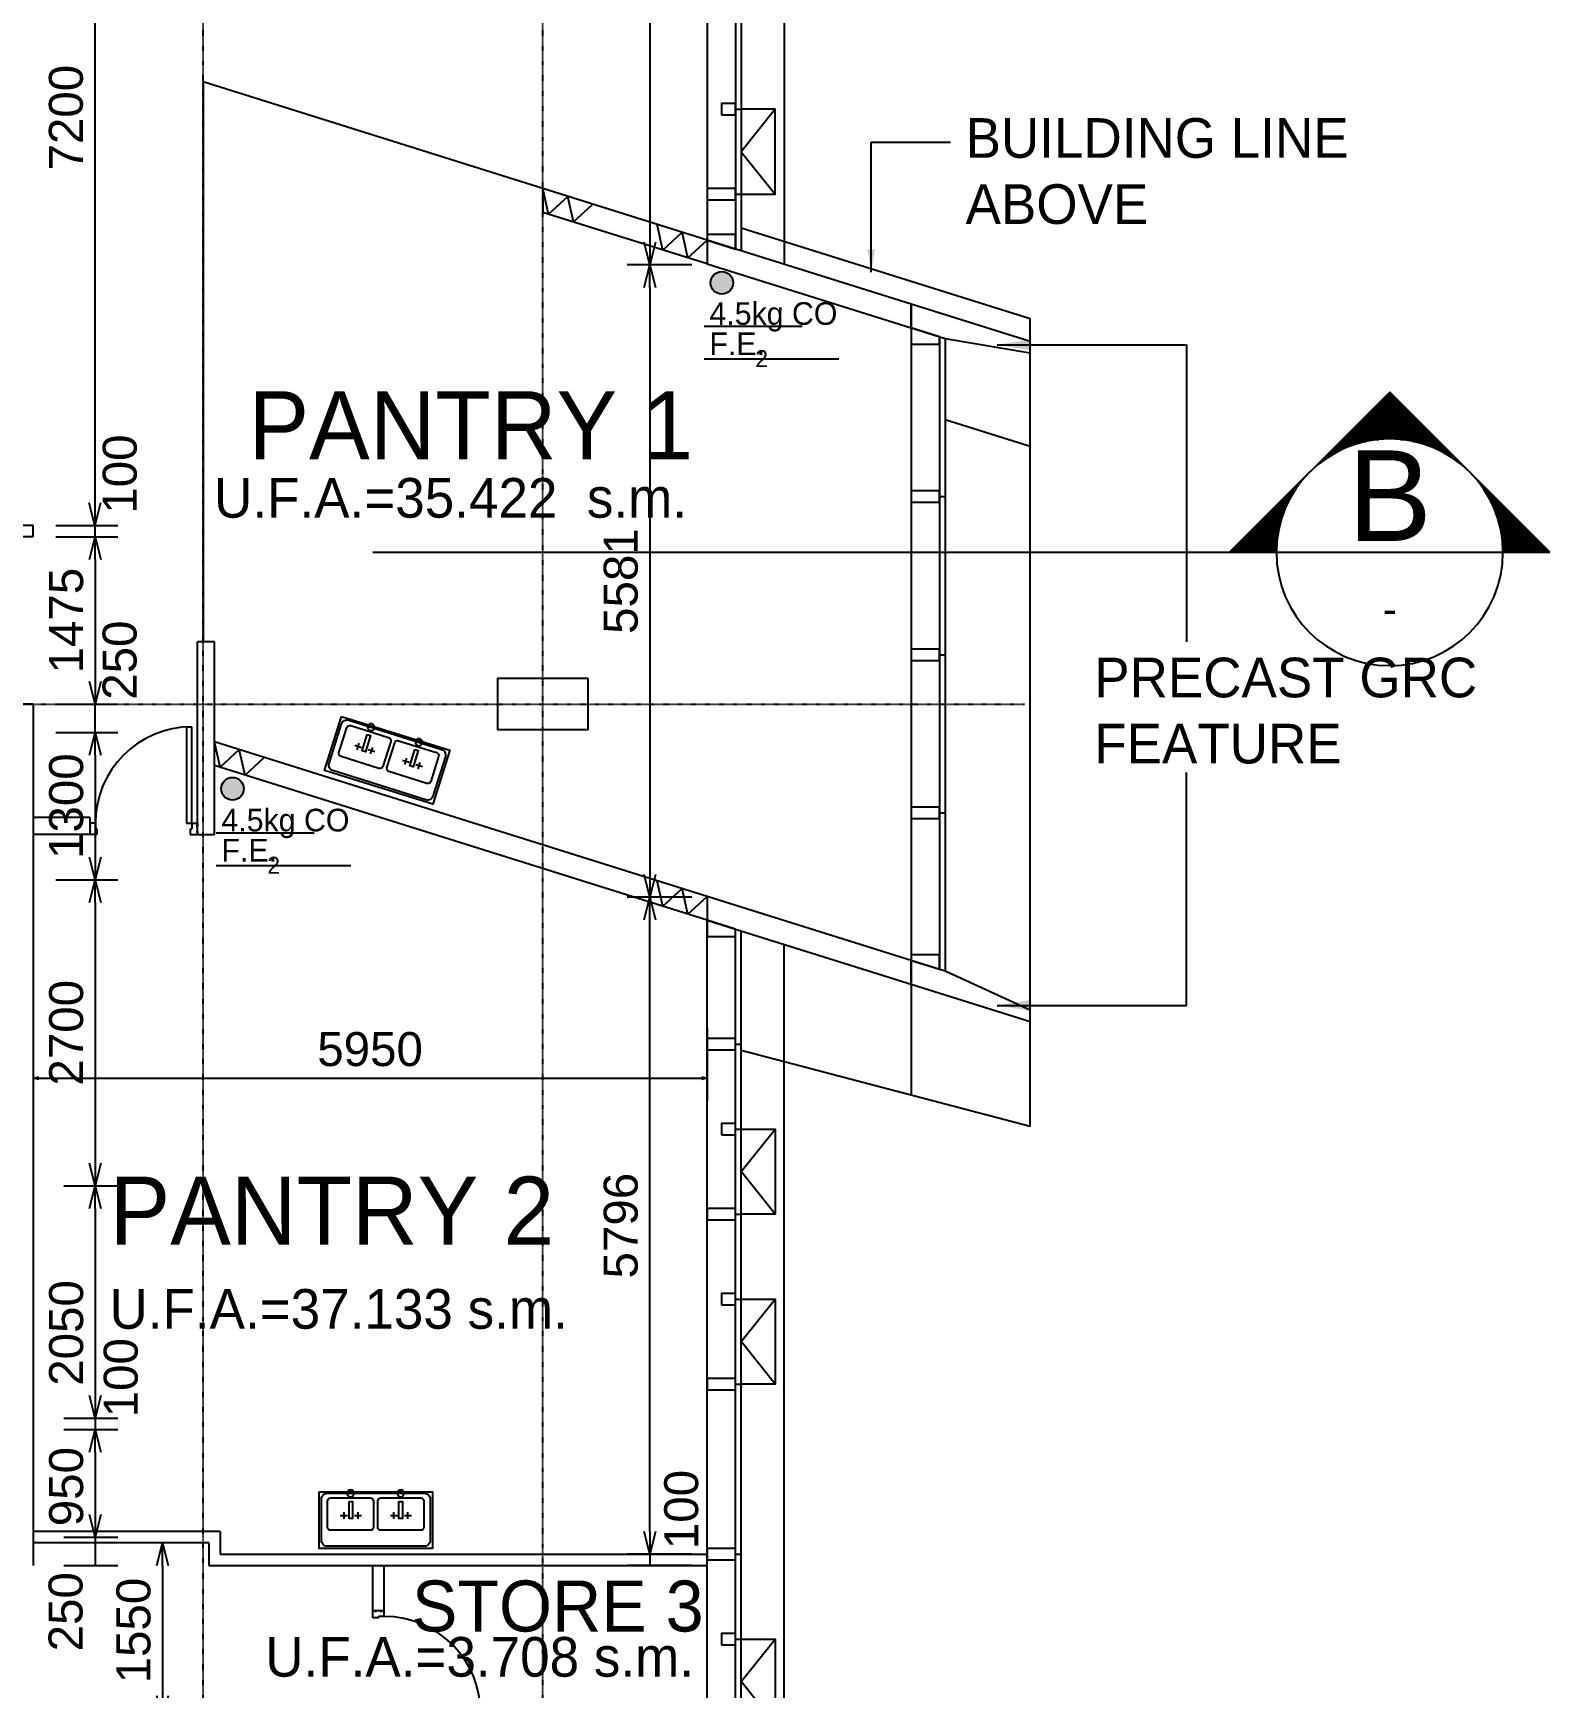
# Model space of a CAD drawing. Header units: millimetres. Extents: x 451 to 50135, y 300 to 56041.
# Drawn here: x 36746 to 50135, y 14229 to 28831 of the extents above; entities that cross this region are included whole.
import ezdxf
from ezdxf.enums import TextEntityAlignment as Align

# ---------------------------------------------------------------- set-up
doc = ezdxf.new("R2010")
doc.units = ezdxf.units.MM
doc.linetypes.add('DASHDOT', pattern=[1, 0.5, -0.25, 0, -0.25])
doc.layers.get('0').update_dxf_attribs({"color": 8})
doc.layers.get('Defpoints').update_dxf_attribs({"color": 8})
for name, color, linetype in [('DLN020__', 8, 'DASHDOT'), ('DLN030', 8, 'Continuous'), ('DLN040__', 8, 'Continuous'), ('DLN041_1', 8, 'Continuous'), ('DLN041__', 8, 'Continuous'), ('DLN052__', 8, 'Continuous'), ('DLN061__1', 8, 'Continuous'), ('DLN210__', 8, 'Continuous'), ('DLN220__', 8, 'Continuous'), ('DLN280__', 8, 'Continuous'), ('DLN314__', 8, 'Continuous'), ('DLN325__', 8, 'Continuous'), ('DLN581__', 8, 'Continuous'), ('FITDOOR', 8, 'Continuous'), ('FS-10', 8, 'Continuous'), ('MARK', 8, 'Continuous')]:
    doc.layers.add(name, color=color, linetype=linetype)
doc.styles.add('ROMANS', font='swissl.ttf')
doc.styles.add('SWIS721LT450', font='swissl.ttf')
doc.styles.add('SWIS721LT750', font='swissl.ttf')
doc.dimstyles.new('INTDIM', dxfattribs={"dimscale": 200, "dimtxt": 2.25, "dimasz": 1.5, "dimexe": 1, "dimexo": 0, "dimgap": 1, "dimtad": 1, "dimdec": 0, "dimrnd": 1, "dimzin": 1, "dimdsep": 46, "dimtxsty": 'SWIS721LT450', "dimcen": 1, "dimclrd": 256, "dimclre": 256, "dimclrt": 256, "dimaunit": 1, "dimadec": 3, "dimazin": 0, "dimtfac": 1, "dimtdec": 0, "dimtix": 1, "dimtmove": 2, "dimatfit": 0, "dimfxl": 1, "dimtolj": 1, "dimtzin": 0, "dimarcsym": 0})

# ---------------------------------------------------------------- blocks, each defined once
blk = doc.blocks.new('DIMARR')
for p, q in [((-1, 0.25), (0, 0)), ((-1, 0), (0, 0)), ((0, 0), (-1, -0.25))]:
    blk.add_line(p, q)
blk = doc.blocks.new('*D156')
at = {"layer": 'Defpoints', "color": 0, "transparency": 16777216}
for p in [(42762, 34610), (42189, 26786), (42762, 26786)]:
    blk.add_point(p, dxfattribs=at)
at = {"layer": 'DLN030', "lineweight": -2, "transparency": 16777216}
for p, q in [((42562, 34610), (41989, 34610)), ((42189, 34410), (42189, 26986)), ((42562, 26786), (41989, 26786))]:
    blk.add_line(p, q, dxfattribs=at)
at = {"layer": 'DLN030', "lineweight": -2, "transparency": 16777216, "xscale": 200, "yscale": 200, "zscale": 200}
for p, rotation in [((42189, 34610), 90), ((42189, 26786), 270)]:
    blk.add_blockref('DIMARR', p, dxfattribs=dict(at, rotation=rotation))
at = {"layer": 'DLN030', "transparency": 16777216, "insert": (41935, 30698), "char_height": 300, "attachment_point": 5, "rotation": 90, "style": 'SWIS721LT450'}
blk.add_mtext('\\A1;7823', dxfattribs=at)
blk = doc.blocks.new('*D157')
at = {"layer": 'Defpoints', "color": 0, "transparency": 16777216}
for p in [(42762, 15410), (42189, 15310), (42762, 15310)]:
    blk.add_point(p, dxfattribs=at)
at = {"layer": 'DLN030', "lineweight": -2, "transparency": 16777216}
for p, q in [((42562, 15410), (41989, 15410)), ((42189, 15410), (42189, 15310)), ((42562, 15310), (41989, 15310))]:
    blk.add_line(p, q, dxfattribs=at)
at = {"layer": 'DLN030', "transparency": 16777216, "insert": (42469, 15803), "char_height": 300, "attachment_point": 5, "rotation": 90, "style": 'SWIS721LT450'}
blk.add_mtext('\\A1;100', dxfattribs=at)
blk = doc.blocks.new('*D158')
at = {"layer": 'Defpoints', "color": 0, "transparency": 16777216}
for p in [(38461, 15510), (37888, 13960), (38461, 13960)]:
    blk.add_point(p, dxfattribs=at)
at = {"layer": 'DLN030', "lineweight": -2, "transparency": 16777216}
for p, q in [((38261, 15510), (37688, 15510)), ((37888, 15310), (37888, 14160)), ((38261, 13960), (37688, 13960))]:
    blk.add_line(p, q, dxfattribs=at)
at = {"layer": 'DLN030', "lineweight": -2, "transparency": 16777216, "xscale": 200, "yscale": 200, "zscale": 200}
for p, rotation in [((37888, 15510), 90), ((37888, 13960), 270)]:
    blk.add_blockref('DIMARR', p, dxfattribs=dict(at, rotation=rotation))
at = {"layer": 'DLN030', "transparency": 16777216, "insert": (37634, 14735), "char_height": 300, "attachment_point": 5, "rotation": 90, "style": 'SWIS721LT450'}
blk.add_mtext('\\A1;1550', dxfattribs=at)
blk = doc.blocks.new('*D159')
at = {"layer": 'Defpoints', "color": 0, "transparency": 16777216}
for p in [(42189, 21206), (42762, 21206), (42762, 15410)]:
    blk.add_point(p, dxfattribs=at)
at = {"layer": 'DLN030', "lineweight": -2, "transparency": 16777216}
for p, q in [((42562, 21206), (41989, 21206)), ((42189, 15610), (42189, 21006)), ((42562, 15410), (41989, 15410))]:
    blk.add_line(p, q, dxfattribs=at)
at = {"layer": 'DLN030', "lineweight": -2, "transparency": 16777216, "xscale": 200, "yscale": 200, "zscale": 200}
for p, rotation in [((42189, 21206), 90), ((42189, 15410), 270)]:
    blk.add_blockref('DIMARR', p, dxfattribs=dict(at, rotation=rotation))
at = {"layer": 'DLN030', "transparency": 16777216, "insert": (41935, 18308), "char_height": 300, "attachment_point": 5, "rotation": 90, "style": 'SWIS721LT450'}
blk.add_mtext('\\A1;5796', dxfattribs=at)
blk = doc.blocks.new('*D194')
at = {"layer": 'Defpoints', "color": 0, "transparency": 16777216}
for p in [(42762, 26786), (42189, 21206), (42762, 21206)]:
    blk.add_point(p, dxfattribs=at)
at = {"layer": 'DLN030', "lineweight": -2, "transparency": 16777216}
for p, q in [((42562, 26786), (41989, 26786)), ((42189, 26586), (42189, 21406)), ((42562, 21206), (41989, 21206))]:
    blk.add_line(p, q, dxfattribs=at)
at = {"layer": 'DLN030', "lineweight": -2, "transparency": 16777216, "xscale": 200, "yscale": 200, "zscale": 200}
for p, rotation in [((42189, 26786), 90), ((42189, 21206), 270)]:
    blk.add_blockref('DIMARR', p, dxfattribs=dict(at, rotation=rotation))
at = {"layer": 'DLN030', "transparency": 16777216, "insert": (41935, 23996), "char_height": 300, "attachment_point": 5, "rotation": 90, "style": 'SWIS721LT450'}
blk.add_mtext('\\A1;5581', dxfattribs=at)
blk = doc.blocks.new('*D213')
at = {"layer": 'Defpoints', "color": 0, "transparency": 16777216}
for p in [(36746, 20254), (42696, 20254), (42696, 19610)]:
    blk.add_point(p, dxfattribs=at)
at = {"layer": 'DLN030', "lineweight": -2, "transparency": 16777216}
for p, q in [((36746, 20054), (36746, 19410)), ((42696, 20054), (42696, 19410)), ((36796, 19610), (42646, 19610))]:
    blk.add_line(p, q, dxfattribs=at)
at = {"layer": 'DLN030', "lineweight": -2, "transparency": 16777216, "xscale": 50, "yscale": 50, "zscale": 50, "rotation": 180}
blk.add_blockref('DIMARR', (36746, 19610), dxfattribs=at)
at = {"layer": 'DLN030', "lineweight": -2, "transparency": 16777216, "xscale": 50, "yscale": 50, "zscale": 50}
blk.add_blockref('DIMARR', (42696, 19610), dxfattribs=at)
at = {"layer": 'DLN030', "transparency": 16777216, "insert": (39721, 19864), "char_height": 300, "attachment_point": 5, "style": 'SWIS721LT450'}
blk.add_mtext('\\A1;5950', dxfattribs=at)
blk = doc.blocks.new('DR1AM')
at = {"layer": 'FITDOOR'}
blk.add_arc((0, 0), 1, 90, 180, dxfattribs=at)
blk = doc.blocks.new('DR1CL2')
at = {"layer": 'FITDOOR'}
for p, q in [((50, 0), (0, 0)), ((0, 0), (0, -25)), ((50, 0), (50, -50)), ((12, -25), (0, -25)), ((0, -75), (0, -100)), ((12, -75), (0, -75)), ((62.5, -100), (0, -100)), ((62.5, -50), (50, -50)), ((62.5, -50), (62.5, -100))]:
    blk.add_line(p, q, dxfattribs=at)
blk = doc.blocks.new('DR1CR2')
at = {"layer": 'FITDOOR'}
for p, q in [((-50, 0), (-50, -50)), ((-50, 0), (0, 0)), ((0, 0), (0, -25)), ((-62.5, -50), (-50, -50)), ((-62.5, -50), (-62.5, -100)), ((-62.5, -100), (0, -100)), ((-12, -25), (0, -25)), ((-12, -75), (0, -75)), ((0, -75), (0, -100))]:
    blk.add_line(p, q, dxfattribs=at)
blk = doc.blocks.new('DR1AD')
at = {"layer": 'FITDOOR'}
for p, q in [((-45, 1), (0, 1)), ((-45, 1), (-45, 0)), ((0, 0), (0, 1)), ((-45, 0), (0, 0))]:
    blk.add_line(p, q, dxfattribs=at)
blk = doc.blocks.new('*D44')
at = {"layer": 'Defpoints', "color": 0, "transparency": 16777216}
for p in [(36748, 22660), (36748, 21360), (37294, 21360)]:
    blk.add_point(p, dxfattribs=at)
at = {"layer": 'DLN030', "lineweight": -2, "transparency": 16777216}
for p, q in [((36948, 22660), (37494, 22660)), ((37294, 22460), (37294, 21560)), ((36948, 21360), (37494, 21360))]:
    blk.add_line(p, q, dxfattribs=at)
at = {"layer": 'DLN030', "lineweight": -2, "transparency": 16777216, "xscale": 200, "yscale": 200, "zscale": 200}
for p, rotation in [((37294, 22660), 90), ((37294, 21360), 270)]:
    blk.add_blockref('DIMARR', p, dxfattribs=dict(at, rotation=rotation))
at = {"layer": 'DLN030', "transparency": 16777216, "insert": (37040, 22010), "char_height": 300, "attachment_point": 5, "rotation": 90, "style": 'SWIS721LT450'}
blk.add_mtext('\\A1;1300', dxfattribs=at)
blk = doc.blocks.new('*D45')
at = {"layer": 'Defpoints', "color": 0, "transparency": 16777216}
for p in [(36748, 22910), (37294, 22910), (36748, 22660)]:
    blk.add_point(p, dxfattribs=at)
at = {"layer": 'DLN030', "lineweight": -2, "transparency": 16777216}
for p, q in [((36948, 22910), (37494, 22910)), ((37294, 22660), (37294, 22910)), ((36948, 22660), (37494, 22660))]:
    blk.add_line(p, q, dxfattribs=at)
at = {"layer": 'DLN030', "transparency": 16777216, "insert": (37512, 23298), "char_height": 300, "attachment_point": 5, "rotation": 90, "style": 'SWIS721LT450'}
blk.add_mtext('\\A1;250', dxfattribs=at)
blk = doc.blocks.new('*D51')
at = {"layer": 'Defpoints', "color": 0, "transparency": 16777216}
for p in [(36819, 21360), (36819, 18660), (37294, 18660)]:
    blk.add_point(p, dxfattribs=at)
at = {"layer": 'DLN030', "lineweight": -2, "transparency": 16777216}
for p, q in [((37019, 21360), (37494, 21360)), ((37294, 21160), (37294, 18860)), ((37019, 18660), (37494, 18660))]:
    blk.add_line(p, q, dxfattribs=at)
at = {"layer": 'DLN030', "lineweight": -2, "transparency": 16777216, "xscale": 200, "yscale": 200, "zscale": 200}
for p, rotation in [((37294, 21360), 90), ((37294, 18660), 270)]:
    blk.add_blockref('DIMARR', p, dxfattribs=dict(at, rotation=rotation))
at = {"layer": 'DLN030', "transparency": 16777216, "insert": (37040, 20010), "char_height": 300, "attachment_point": 5, "rotation": 90, "style": 'SWIS721LT450'}
blk.add_mtext('\\A1;2700', dxfattribs=at)
blk = doc.blocks.new('*D52')
at = {"layer": 'Defpoints', "color": 0, "transparency": 16777216}
for p in [(36819, 18660), (36819, 16610), (37294, 16610)]:
    blk.add_point(p, dxfattribs=at)
at = {"layer": 'DLN030', "lineweight": -2, "transparency": 16777216}
for p, q in [((37019, 18660), (37494, 18660)), ((37294, 18460), (37294, 16810)), ((37019, 16610), (37494, 16610))]:
    blk.add_line(p, q, dxfattribs=at)
at = {"layer": 'DLN030', "lineweight": -2, "transparency": 16777216, "xscale": 200, "yscale": 200, "zscale": 200}
for p, rotation in [((37294, 18660), 90), ((37294, 16610), 270)]:
    blk.add_blockref('DIMARR', p, dxfattribs=dict(at, rotation=rotation))
at = {"layer": 'DLN030', "transparency": 16777216, "insert": (37040, 17361), "char_height": 300, "attachment_point": 5, "rotation": 90, "style": 'SWIS721LT450'}
blk.add_mtext('\\A1;2050', dxfattribs=at)
blk = doc.blocks.new('*D53')
at = {"layer": 'Defpoints', "color": 0, "transparency": 16777216}
for p in [(36819, 16610), (36819, 16510), (37294, 16510)]:
    blk.add_point(p, dxfattribs=at)
at = {"layer": 'DLN030', "lineweight": -2, "transparency": 16777216}
for p, q in [((37019, 16610), (37494, 16610)), ((37019, 16510), (37494, 16510)), ((37294, 16610), (37294, 16510))]:
    blk.add_line(p, q, dxfattribs=at)
at = {"layer": 'DLN030', "transparency": 16777216, "insert": (37522, 16966), "char_height": 300, "attachment_point": 5, "rotation": 90, "style": 'SWIS721LT450'}
blk.add_mtext('\\A1;100', dxfattribs=at)
blk = doc.blocks.new('*D54')
at = {"layer": 'Defpoints', "color": 0, "transparency": 16777216}
for p in [(36819, 16510), (36819, 15560), (37294, 15560)]:
    blk.add_point(p, dxfattribs=at)
at = {"layer": 'DLN030', "lineweight": -2, "transparency": 16777216}
for p, q in [((37019, 16510), (37494, 16510)), ((37294, 16310), (37294, 15760)), ((37019, 15560), (37494, 15560))]:
    blk.add_line(p, q, dxfattribs=at)
at = {"layer": 'DLN030', "lineweight": -2, "transparency": 16777216, "xscale": 200, "yscale": 200, "zscale": 200}
for p, rotation in [((37294, 16510), 90), ((37294, 15560), 270)]:
    blk.add_blockref('DIMARR', p, dxfattribs=dict(at, rotation=rotation))
at = {"layer": 'DLN030', "transparency": 16777216, "insert": (37040, 16005), "char_height": 300, "attachment_point": 5, "rotation": 90, "style": 'SWIS721LT450'}
blk.add_mtext('\\A1;950', dxfattribs=at)
blk = doc.blocks.new('*D55')
at = {"layer": 'Defpoints', "color": 0, "transparency": 16777216}
for p in [(36819, 15560), (36819, 15310), (37294, 15310)]:
    blk.add_point(p, dxfattribs=at)
at = {"layer": 'DLN030', "lineweight": -2, "transparency": 16777216}
for p, q in [((37019, 15560), (37494, 15560)), ((37294, 15560), (37294, 15310)), ((37019, 15310), (37494, 15310))]:
    blk.add_line(p, q, dxfattribs=at)
at = {"layer": 'DLN030', "transparency": 16777216, "insert": (37035, 14901), "char_height": 300, "attachment_point": 5, "rotation": 90, "style": 'SWIS721LT450'}
blk.add_mtext('\\A1;250', dxfattribs=at)
blk = doc.blocks.new('*X19')
for p, q in [((61398, 54875), (61501, 54875)), ((61410, 54888), (61489, 54888)), ((61423, 54900), (61476, 54900)), ((61435, 54912), (61464, 54912)), ((61448, 54925), (61451, 54925)), ((61285, 54762), (61614, 54762)), ((61298, 54775), (61601, 54775)), ((61310, 54788), (61589, 54788)), ((61323, 54800), (61576, 54800)), ((61335, 54812), (61564, 54812)), ((61348, 54825), (61551, 54825)), ((61360, 54838), (61539, 54838)), ((61373, 54850), (61526, 54850)), ((61385, 54862), (61514, 54862)), ((61173, 54650), (61726, 54650)), ((61185, 54662), (61714, 54662)), ((61198, 54675), (61701, 54675)), ((61210, 54688), (61689, 54688)), ((61223, 54700), (61676, 54700)), ((61235, 54712), (61664, 54712)), ((61248, 54725), (61651, 54725)), ((61260, 54738), (61639, 54738)), ((61273, 54750), (61626, 54750)), ((61073, 54550), (61142, 54550)), ((61085, 54562), (61171, 54562)), ((61098, 54575), (61205, 54575)), ((61110, 54588), (61245, 54588)), ((61123, 54600), (61295, 54600)), ((61135, 54612), (61377, 54612)), ((61148, 54625), (61751, 54625)), ((61160, 54638), (61739, 54638)), ((61522, 54612), (61764, 54612)), ((61604, 54600), (61776, 54600)), ((61654, 54588), (61789, 54588)), ((61694, 54575), (61801, 54575)), ((61728, 54562), (61814, 54562)), ((61757, 54550), (61826, 54550)), ((60960, 54438), (60964, 54438)), ((60973, 54450), (60979, 54450)), ((60985, 54462), (60995, 54462)), ((60998, 54475), (61012, 54475)), ((61010, 54488), (61030, 54488)), ((61023, 54500), (61049, 54500)), ((61035, 54512), (61069, 54512)), ((61048, 54525), (61091, 54525)), ((61060, 54538), (61115, 54538)), ((61784, 54538), (61839, 54538)), ((61808, 54525), (61851, 54525)), ((61830, 54512), (61864, 54512)), ((61850, 54500), (61876, 54500)), ((61869, 54488), (61889, 54488)), ((61887, 54475), (61901, 54475)), ((61904, 54462), (61914, 54462)), ((61920, 54450), (61926, 54450)), ((61935, 54438), (61939, 54438)), ((60848, 54325), (60856, 54325)), ((60860, 54338), (60866, 54338)), ((60873, 54350), (60877, 54350)), ((60885, 54362), (60887, 54362)), ((60898, 54375), (60899, 54375)), ((60910, 54388), (60910, 54388)), ((60935, 54412), (60936, 54412)), ((60948, 54425), (60949, 54425)), ((61950, 54425), (61951, 54425)), ((61963, 54412), (61964, 54412)), ((61989, 54388), (61989, 54388)), ((62000, 54375), (62001, 54375)), ((62012, 54362), (62014, 54362)), ((62022, 54350), (62026, 54350)), ((62033, 54338), (62039, 54338)), ((62043, 54325), (62051, 54325)), ((60735, 54212), (60784, 54212)), ((60748, 54225), (60791, 54225)), ((60760, 54238), (60798, 54238)), ((60773, 54250), (60805, 54250)), ((60785, 54262), (60813, 54262)), ((60798, 54275), (60821, 54275)), ((60810, 54288), (60829, 54288)), ((60823, 54300), (60838, 54300)), ((60835, 54312), (60847, 54312)), ((62052, 54312), (62064, 54312)), ((62061, 54300), (62076, 54300)), ((62070, 54288), (62089, 54288)), ((62078, 54275), (62101, 54275)), ((62086, 54262), (62114, 54262)), ((62094, 54250), (62126, 54250)), ((62101, 54238), (62139, 54238)), ((62108, 54225), (62151, 54225)), ((62115, 54212), (62164, 54212)), ((60635, 54112), (60741, 54112)), ((60648, 54125), (60746, 54125)), ((60660, 54138), (60750, 54138)), ((60673, 54150), (60755, 54150)), ((60685, 54162), (60761, 54162)), ((60698, 54175), (60766, 54175)), ((60710, 54188), (60772, 54188)), ((60723, 54200), (60778, 54200)), ((62121, 54200), (62176, 54200)), ((62127, 54188), (62189, 54188)), ((62133, 54175), (62201, 54175)), ((62138, 54162), (62214, 54162)), ((62144, 54150), (62226, 54150)), ((62149, 54138), (62239, 54138)), ((62153, 54125), (62251, 54125)), ((62158, 54112), (62264, 54112)), ((60523, 54000), (60712, 54000)), ((60535, 54012), (60714, 54012)), ((60548, 54025), (60717, 54025)), ((60560, 54038), (60719, 54038)), ((60573, 54050), (60722, 54050)), ((60585, 54062), (60726, 54062)), ((60598, 54075), (60729, 54075)), ((60610, 54088), (60733, 54088)), ((60623, 54100), (60737, 54100)), ((62162, 54100), (62276, 54100)), ((62166, 54088), (62289, 54088)), ((62170, 54075), (62301, 54075)), ((62173, 54062), (62314, 54062)), ((62177, 54050), (62326, 54050)), ((62180, 54038), (62339, 54038)), ((62182, 54025), (62351, 54025)), ((62185, 54012), (62364, 54012)), ((62187, 54000), (62376, 54000)), ((60410, 53888), (60700, 53888)), ((60423, 53900), (60700, 53900)), ((60435, 53912), (60701, 53912)), ((60448, 53925), (60702, 53925)), ((60460, 53938), (60703, 53938)), ((60473, 53950), (60704, 53950)), ((60485, 53962), (60706, 53962)), ((60498, 53975), (60707, 53975)), ((60510, 53988), (60709, 53988)), ((62190, 53988), (62389, 53988)), ((62192, 53975), (62401, 53975)), ((62193, 53962), (62414, 53962)), ((62195, 53950), (62426, 53950)), ((62196, 53938), (62439, 53938)), ((62197, 53925), (62451, 53925)), ((62198, 53912), (62464, 53912)), ((62199, 53900), (62476, 53900)), ((62199, 53888), (62489, 53888)), ((60398, 53875), (60700, 53875)), ((62199, 53875), (62501, 53875))]:
    blk.add_line(p, q)
blk = doc.blocks.new('SECHR')
at = {"layer": 'MARK'}
for p, q in [((0.586, 0), (2, 1.414)), ((3.414, 0), (2, 1.414)), ((0, 0), (3.414, 0))]:
    blk.add_line(p, q, dxfattribs=at)
for start, end in [(0, 180), (180, 0)]:
    blk.add_arc((2, 0), 1, start, end, dxfattribs=at)
at = {"layer": 'MARK', "xscale": 0.001333333333604969, "yscale": 0.001333333333604969, "zscale": 0.001333333333604969}
blk.add_blockref('*X19', (-79.933, -71.821), dxfattribs=at)
at = {"layer": 'MARK', "style": 'ROMANS'}
for tag, height, p in [('SECHR1', 0.8, (2, 0.5)), ('SECHR2', 0.267, (2, -0.5))]:
    blk.add_attdef(tag, text='', height=height, dxfattribs=at).set_placement(p, align=Align.MIDDLE)
blk = doc.blocks.new('*D75')
at = {"layer": 'Defpoints', "color": 0, "transparency": 16777216}
for p in [(36748, 24385), (36748, 22910), (37294, 22910)]:
    blk.add_point(p, dxfattribs=at)
at = {"layer": 'DLN030', "lineweight": -2, "transparency": 16777216}
for p, q in [((36948, 24385), (37494, 24385)), ((37294, 24185), (37294, 23110)), ((36948, 22910), (37494, 22910))]:
    blk.add_line(p, q, dxfattribs=at)
at = {"layer": 'DLN030', "lineweight": -2, "transparency": 16777216, "xscale": 200, "yscale": 200, "zscale": 200}
for p, rotation in [((37294, 24385), 90), ((37294, 22910), 270)]:
    blk.add_blockref('DIMARR', p, dxfattribs=dict(at, rotation=rotation))
at = {"layer": 'DLN030', "transparency": 16777216, "insert": (37040, 23647), "char_height": 300, "attachment_point": 5, "rotation": 90, "style": 'SWIS721LT450'}
blk.add_mtext('\\A1;1475', dxfattribs=at)
blk = doc.blocks.new('*D76')
at = {"layer": 'Defpoints', "color": 0, "transparency": 16777216}
for p in [(36819, 24485), (37294, 24485), (36819, 24385)]:
    blk.add_point(p, dxfattribs=at)
at = {"layer": 'DLN030', "lineweight": -2, "transparency": 16777216}
for p, q in [((37019, 24485), (37494, 24485)), ((37294, 24385), (37294, 24485)), ((37019, 24385), (37494, 24385))]:
    blk.add_line(p, q, dxfattribs=at)
at = {"layer": 'DLN030', "transparency": 16777216, "insert": (37513, 24940), "char_height": 300, "attachment_point": 5, "rotation": 90, "style": 'SWIS721LT450'}
blk.add_mtext('\\A1;100', dxfattribs=at)
blk = doc.blocks.new('*D77')
at = {"layer": 'Defpoints', "color": 0, "transparency": 16777216}
for p in [(36746, 31685), (36746, 24485), (37292, 24485)]:
    blk.add_point(p, dxfattribs=at)
at = {"layer": 'DLN030', "lineweight": -2, "transparency": 16777216}
for p, q in [((36946, 31685), (37492, 31685)), ((37292, 31485), (37292, 24685)), ((36946, 24485), (37492, 24485))]:
    blk.add_line(p, q, dxfattribs=at)
at = {"layer": 'DLN030', "lineweight": -2, "transparency": 16777216, "xscale": 200, "yscale": 200, "zscale": 200}
for p, rotation in [((37292, 31685), 90), ((37292, 24485), 270)]:
    blk.add_blockref('DIMARR', p, dxfattribs=dict(at, rotation=rotation))
at = {"layer": 'DLN030', "transparency": 16777216, "insert": (37038, 28085), "char_height": 300, "attachment_point": 5, "rotation": 90, "style": 'SWIS721LT450'}
blk.add_mtext('\\A1;7200', dxfattribs=at)
blk = doc.blocks.new('A$C75032E79')
at = {"layer": 'DLN314__', "ltscale": 0.05}
blk.add_lwpolyline([(-750, 0), (0, 0), (0, 300), (-750, 300)], close=True, dxfattribs=at)
blk.add_lwpolyline([(-750, 300), (-375, 0), (0, 300)], dxfattribs=at)
blk = doc.blocks.new('MAGETA-2')
at = {"layer": 'DLN314__'}
blk.add_line((-211908, -468637), (-211908, -468587), dxfattribs=at)
blk.add_lwpolyline([(-211858, -468762), (-211858, -468637), (-211958, -468637), (-211958, -468762)], close=True, dxfattribs=at)
blk = doc.blocks.new('MAGENTA')
at = {"layer": 'DLN314__'}
blk.add_line((-212508, -468222), (-212508, -468172), dxfattribs=at)
blk.add_lwpolyline([(-212458, -468472), (-212458, -468222), (-212558, -468222), (-212558, -468472)], close=True, dxfattribs=at)
blk = doc.blocks.new('w')
at = {"layer": 'DLN061__1'}
for p, q in [((-380707, -515975), (-380854, -515719)), ((-380707, -515975), (-380559, -515719)), ((-380411, -515975), (-380559, -515719)), ((-380411, -515975), (-380263, -515719))]:
    blk.add_line(p, q, dxfattribs=at)

msp = doc.modelspace()

# ---------------------------------------------------------------- hatches: boundary and pattern name
at = {"layer": 'FS-10'}
h = msp.add_hatch(color=256, dxfattribs=at)
edge = h.paths.add_edge_path()
edge.add_arc((42826, 26627.1), 100, 0, 360)
h = msp.add_hatch(color=256, dxfattribs=at)
edge = h.paths.add_edge_path()
edge.add_arc((38506.3, 22163.6), 100, 0, 360)

# ---------------------------------------------------------------- linework, layer by layer
at = {"layer": 'DLN020__'}
for p, q in [((38246.5, 6659.8), (38246.5, 51909.8)), ((41246.5, 6659.8), (41246.5, 51909.8)), ((1746.5, 22909.8), (45496.5, 22909.8))]:
    msp.add_line(p, q, dxfattribs=at)
at = {"layer": 'DLN052__', "ltscale": 0.5}
msp.add_line((39746.5, 24249.6), (46720.5, 24249.6), dxfattribs=at)
at = {"layer": 'DLN210__'}
for p, q in [((45546.5, 26109.8), (45546.5, 26109.8)), ((45546.5, 20209.8), (45546.5, 26009.8)), ((45546.5, 25184.8), (44796.5, 25420)), ((44496.5, 20439.2), (44496.5, 19461.2))]:
    msp.add_line(p, q, dxfattribs=at)
for points in [[(44496.5, 26439.2), (44496.5, 26229.6), (44796.5, 26135.4), (45546.5, 26009.8), (45546.5, 26109.8)], [(44796.5, 20554.7), (44496.5, 20648.8), (44496.5, 20439.2), (45546.5, 20109.8), (45546.5, 20209.8)]]:
    msp.add_lwpolyline(points, close=True, dxfattribs=at)
msp.add_lwpolyline([(42996.5, 19856.2), (45546.5, 19184.8), (45546.5, 20109.8)], dxfattribs=at)
at = {"layer": 'DLN220__', "ltscale": 0.05}
for p, q in [((38246.5, 28400), (38246.5, 23459.8)), ((41246.5, 27458.8), (38246.5, 28400)), ((45546.5, 26308.7), (42996.5, 27109.8)), ((45546.5, 26109.8), (45546.5, 26308.7))]:
    msp.add_line(p, q, dxfattribs=at)
at = {"layer": 'DLN220__'}
for p, q in [((41246.5, 27458.8), (41246.5, 27249.2)), ((42696.5, 27003.9), (41246.5, 27458.8)), ((42696.5, 26794.3), (41246.5, 27249.2)), ((36746.5, 24484.8), (31696.5, 24484.8)), ((36746.5, 24384.8), (36746.5, 24484.8)), ((36746.5, 24384.8), (31796.5, 24384.8)), ((38346.5, 23459.8), (38196.5, 23459.8)), ((38196.5, 21759.8), (38196.5, 23459.8)), ((38346.5, 21759.8), (38346.5, 23459.8)), ((42696.5, 21213.5), (38346.5, 22578.2)), ((42696.5, 21003.9), (38346.5, 22368.6)), ((37246.5, 21909.8), (36746.5, 21909.8)), ((37246.5, 21909.8), (37246.5, 21759.8)), ((37246.5, 21759.8), (36746.5, 21759.8)), ((38196.5, 21759.8), (38346.5, 21759.8)), ((38396.5, 15609.8), (36746.5, 15609.8)), ((38296.5, 15509.8), (36746.5, 15509.8)), ((38296.5, 15509.8), (38296.5, 15309.8)), ((38396.5, 15609.8), (38396.5, 15409.8)), ((38396.5, 15409.8), (42696.5, 15409.8)), ((38296.5, 15309.8), (42696.5, 15309.8)), ((39746.5, 14909.8), (39746.5, 15309.8)), ((39846.5, 14909.8), (39846.5, 15309.8)), ((39846.5, 14909.8), (39746.5, 14909.8))]:
    msp.add_line(p, q, dxfattribs=at)
at = {"layer": 'DLN280__'}
for q in [(33496.5, 22909.8), (36746.5, 15309.8)]:
    msp.add_line((36746.5, 22909.8), q, dxfattribs=at)
for points in [[(44496.5, 26439.2), (42696.5, 27003.9), (42696.5, 26909.8), (42696.5, 26794.3), (44496.5, 26229.6)], [(41646.5, 23134.8), (40846.5, 23134.8), (40846.5, 22684.8), (41646.5, 22684.8)], [(42696.5, 21213.5), (42696.5, 21003.9), (42946.5, 20925.4), (44496.5, 20439.2), (44496.5, 20648.8)]]:
    msp.add_lwpolyline(points, close=True, dxfattribs=at)
at = {"layer": 'DLN314__'}
for p, q in [((43376.5, 35289.8), (43376.5, 26790.5)), ((42996.5, 34909.8), (42996.5, 26909.8)), ((42946.5, 34859.8), (42946.5, 26925.4)), ((42696.5, 34609.8), (42696.5, 26909.8)), ((44496.5, 26229.6), (44496.5, 20648.8)), ((44746.5, 26151.1), (44746.5, 26150.8)), ((44746.5, 26150.8), (44746.5, 20570.3)), ((44796.5, 26135.4), (44796.5, 20554.7)), ((42696.5, 9459.8), (42696.5, 21003.9)), ((42946.5, 9209.8), (42946.5, 20925.4)), ((42996.5, 9159.8), (42996.5, 20909.8)), ((43376.5, 8779.8), (43376.5, 20790.5))]:
    msp.add_line(p, q, dxfattribs=at)
for points in [[(42696.5, 27003.9), (42946.5, 26925.4), (42946.5, 27053.9), (42696.5, 27053.9)], [(44496.5, 26085.1), (44746.5, 26085.1), (44746.5, 26150.8), (44496.5, 26229.6)], [(42696.5, 20859.4), (42946.5, 20859.4), (42946.5, 20925.4), (42696.5, 21003.9)], [(44496.5, 20648.8), (44746.5, 20570.3), (44746.5, 20698.8), (44496.5, 20698.8)]]:
    msp.add_lwpolyline(points, close=True, dxfattribs=at)
at = {"layer": 'DLN581__'}
for points in [[(39469.6, 22802.3), (40423.7, 22502.9), (40274.1, 22025.9), (39319.9, 22325.2)], [(39696.3, 22641.3), (39725.9, 22632), (39680.9, 22488.5), (39651.2, 22497.9)], [(40116.1, 22509.6), (40145.8, 22500.3), (40100.7, 22356.8), (40071.1, 22366.1)], [(39271.5, 15959.8), (40271.5, 15959.8), (40271.5, 15459.8), (39271.5, 15459.8)], [(39535.9, 15874), (39567, 15874), (39567, 15723.7), (39535.9, 15723.7)], [(39975.9, 15874), (40007, 15874), (40007, 15723.7), (39975.9, 15723.7)]]:
    msp.add_lwpolyline(points, close=True, dxfattribs=at)
for points in [[(40385.5, 22448), (40275.9, 22098.6, -0.4142136), (40213.3, 22065.9), (39392.7, 22323.3, -0.4142136), (39360, 22386), (39469.6, 22735.4, -0.4142136), (39532.2, 22768.1), (40352.8, 22510.7, -0.4142136)], [(39884.9, 22615.1, -0.4142136), (39903.2, 22581), (39833.9, 22360, -0.4142136), (39799.3, 22342.5), (39464.9, 22447.4, -0.4142136), (39446.5, 22481.5), (39515.8, 22702.5, -0.4142136), (39550.4, 22720)], [(40307.6, 22482.5, -0.4142136), (40325.9, 22448.4), (40256.6, 22227.4, -0.4142136), (40222, 22209.9), (39887.6, 22314.8, -0.4142136), (39869.2, 22348.9), (39938.5, 22569.9, -0.4142136), (39973.1, 22587.4)], [(40251.5, 15895.9), (40251.5, 15529.8, -0.4142136), (40201.5, 15479.8), (39341.5, 15479.8, -0.4142136), (39291.5, 15529.8), (39291.5, 15895.9, -0.4142136), (39341.5, 15945.9), (40201.5, 15945.9, -0.4142136)], [(39723.8, 15905.5, -0.4142136), (39751.5, 15878.4), (39751.5, 15646.8, -0.4142136), (39723.8, 15619.8), (39373.2, 15619.8, -0.4142136), (39345.5, 15646.8), (39345.5, 15878.4, -0.4142136), (39373.2, 15905.5)], [(40166.8, 15905.5, -0.4142136), (40194.5, 15878.4), (40194.5, 15646.8, -0.4142136), (40166.8, 15619.8), (39816.2, 15619.8, -0.4142136), (39788.5, 15646.8), (39788.5, 15878.4, -0.4142136), (39816.2, 15905.5)]]:
    msp.add_lwpolyline(points, format="xyb", close=True, dxfattribs=at)
for points in [[(39700.3, 22715.2, 0.1006748), (39699.1, 22703.5, 0.0993691), (39702.5, 22692.2, 0.0975767), (39710.1, 22683, 0.096346), (39720.7, 22677.2, 0.096346), (39732.6, 22675.9, 0.0975767), (39744.1, 22679.1, 0.0993691), (39753.4, 22686.4, 0.1006748), (39759.1, 22696.7, 0.1006748)], [(39759.1, 22696.7, 0.1006748), (39760.3, 22708.4, 0.0993691), (39756.8, 22719.7, 0.0975767), (39749.2, 22728.9, 0.096346), (39738.7, 22734.6, 0.096346), (39726.7, 22736, 0.0975767), (39715.3, 22732.8, 0.0993691), (39706, 22725.4, 0.1006748), (39700.3, 22715.2, 0.1006748)], [(40123, 22582.6, 0.1006748), (40121.8, 22570.9, 0.0993691), (40125.2, 22559.6, 0.0975767), (40132.8, 22550.4, 0.096346), (40143.4, 22544.6, 0.096346), (40155.3, 22543.3, 0.0975767), (40166.8, 22546.5, 0.0993691), (40176.1, 22553.8, 0.1006748), (40181.8, 22564.1, 0.1006748)], [(40181.8, 22564.1, 0.1006748), (40183, 22575.8, 0.0993691), (40179.5, 22587.1, 0.0975767), (40171.9, 22596.3, 0.096346), (40161.4, 22602, 0.096346), (40149.4, 22603.4, 0.0975767), (40137.9, 22600.1, 0.0993691), (40128.7, 22592.8, 0.1006748), (40123, 22582.6, 0.1006748)], [(39579.3, 15945.7, 0.1006748), (39577, 15957.2, 0.0993691), (39570.3, 15967, 0.0975767), (39560.3, 15973.5, 0.096346), (39548.5, 15975.8, 0.096346), (39536.7, 15973.5, 0.0975767), (39526.7, 15967, 0.0993691), (39520, 15957.2, 0.1006748), (39517.7, 15945.7, 0.1006748)], [(39517.7, 15945.7, 0.1006748), (39520, 15934.2, 0.0993691), (39526.7, 15924.4, 0.0975767), (39536.7, 15917.9, 0.096346), (39548.5, 15915.6, 0.096346), (39560.3, 15917.9, 0.0975767), (39570.3, 15924.4, 0.0993691), (39577, 15934.2, 0.1006748), (39579.3, 15945.7, 0.1006748)], [(40022.3, 15945.7, 0.1006748), (40020, 15957.2, 0.0993691), (40013.3, 15967, 0.0975767), (40003.3, 15973.5, 0.096346), (39991.5, 15975.8, 0.096346), (39979.7, 15973.5, 0.0975767), (39969.7, 15967, 0.0993691), (39963, 15957.2, 0.1006748), (39960.7, 15945.7, 0.1006748)], [(39960.7, 15945.7, 0.1006748), (39963, 15934.2, 0.0993691), (39969.7, 15924.4, 0.0975767), (39979.7, 15917.9, 0.096346), (39991.5, 15915.6, 0.096346), (40003.3, 15917.9, 0.0975767), (40013.3, 15924.4, 0.0993691), (40020, 15934.2, 0.1006748), (40022.3, 15945.7, 0.1006748)]]:
    msp.add_lwpolyline(points, format="xyb", dxfattribs=at)
for points in [[(39585.2, 22547.2), (39644.6, 22528.6)], [(39607.2, 22507.7), (39625.2, 22565.1)], [(39704, 22510), (39763.3, 22491.4)], [(39725.9, 22470.5), (39743.9, 22527.9)], [(40006.6, 22415), (40066, 22396.4)], [(40027, 22376), (40045, 22433.4)], [(40125.3, 22377.8), (40184.7, 22359.2)], [(40145.7, 22338.8), (40163.7, 22396.2)], [(39490.9, 15719.9), (39490.9, 15780.1)], [(39615.4, 15719.9), (39615.4, 15780.1)], [(39930.9, 15719.9), (39930.9, 15780.1)], [(40055.4, 15719.9), (40055.4, 15780.1)], [(39458.2, 15751), (39520.4, 15751)], [(39582.6, 15751), (39644.8, 15751)], [(39899.8, 15751), (39962, 15751)], [(40024.2, 15751), (40086.5, 15751)]]:
    msp.add_lwpolyline(points, dxfattribs=at)
for centre in [(42826, 26627.1), (38506.3, 22163.6)]:
    msp.add_circle(centre, 100, dxfattribs=at)
at = {"layer": 'FS-10'}
for p, q in [((42670.2, 26244.2), (43535.5, 26244.2)), ((42670.2, 25957.6), (43858.3, 25957.6)), ((38363.1, 21774), (39228.4, 21774)), ((38363.1, 21487.4), (39551.2, 21487.4))]:
    msp.add_line(p, q, dxfattribs=at)
for centre in [(42826, 26627.1), (38506.3, 22163.6)]:
    msp.add_circle(centre, 100, dxfattribs=at)

# ---------------------------------------------------------------- block references
at = {"layer": 'DLN052__', "xscale": 1000, "yscale": 1000, "zscale": 1000}
msp.add_blockref('SECHR', (46720.5, 24249.6), dxfattribs=at).add_auto_attribs({'SECHR1': 'B', 'SECHR2': '-'})
at = {"layer": 'DLN061__1', "xscale": 0.7812500000028936, "yscale": 0.7812500000028936, "zscale": 0.7812500000028936, "rotation": 342.5820292453338}
for p in [(445751.5, 322823.6), (446760.8, 322506.9), (442851.5, 317943), (446760.8, 316716.5)]:
    msp.add_blockref('w', p, dxfattribs=at)
at = {"layer": 'DLN314__', "rotation": 270}
for name, p in [('MAGETA-2', (511583.3, -183748)), ('MAGENTA', (511168.5, -185097.8)), ('MAGENTA', (512968.5, -187767.3)), ('MAGENTA', (512968.5, -189162.5)), ('MAGENTA', (512968.5, -190557.7)), ('MAGENTA', (511168.5, -192597.8)), ('MAGETA-2', (511583.3, -192748)), ('MAGENTA', (511168.5, -194097.8)), ('MAGETA-2', (511583.3, -194248)), ('MAGENTA', (511168.5, -195597.8)), ('MAGENTA', (511168.5, -197097.8)), ('MAGETA-2', (511583.3, -197248))]:
    msp.add_blockref(name, p, dxfattribs=at)
at = {"layer": 'DLN314__', "ltscale": 0.05, "rotation": 270}
msp.add_blockref('A$C75032E79', (42996.5, 27409.8), dxfattribs=at)
at = {"layer": 'DLN314__', "ltscale": 0.05, "xscale": -1, "rotation": 270}
for p in [(42996.5, 19159.8), (42996.5, 17659.8), (42996.5, 14659.8)]:
    msp.add_blockref('A$C75032E79', p, dxfattribs=at)
at = {"layer": 'DLN325__', "xscale": 850, "yscale": 850, "zscale": 850}
msp.add_blockref('DR1AM', (38146.5, 21859.8), dxfattribs=at)
at = {"layer": 'DLN325__', "yscale": 850}
msp.add_blockref('DR1AD', (38146.5, 21859.8), dxfattribs=at)
at = {"layer": 'DLN325__'}
for name, p in [('DR1CL2', (37246.5, 21859.8)), ('DR1CR2', (38196.5, 21859.8))]:
    msp.add_blockref(name, p, dxfattribs=at)
at = {"layer": 'DLN325__', "rotation": 270}
msp.add_blockref('DR1CL2', (39846.5, 14909.8), dxfattribs=at)
at = {"layer": 'DLN325__', "xscale": 850, "yscale": 850, "zscale": 850, "rotation": 269.9999999999922}
msp.add_blockref('DR1AM', (39846.5, 14009.8), dxfattribs=at)

# ---------------------------------------------------------------- texts
at = {"layer": 'DLN040__', "char_height": 350, "width": 4317.27, "attachment_point": 7, "style": 'SWIS721LT750'}
for s, insert in [('{\\fUnivers|b0|i0|c0|p34;BUILDING LINE ABOVE}', (44977.2, 27142.3)), ('{\\fUnivers|b0|i0|c0|p34;PRECAST GRC FEATURE}', (46112.5, 22381.4))]:
    msp.add_mtext(s, dxfattribs=dict(at, insert=insert))
at = {"layer": 'DLN041_1', "char_height": 350, "width": 9007.441, "attachment_point": 7, "style": 'SWIS721LT750'}
for s, insert in [('{\\fUnivers|b0|i0|c0|p34;U.F.A.=35.422  s.m.}', (38343.7, 24550.4)), ('{\\fUnivers|b0|i0|c0|p34;U.F.A.=37.133 s.m.}', (37420.8, 17393.5)), ('{\\fUnivers|b0|i0|c0|p34;U.F.A.=3.708 s.m.}', (38795.5, 14323.1))]:
    msp.add_mtext(s, dxfattribs=dict(at, insert=insert))
at = {"layer": 'DLN041__', "attachment_point": 7, "style": 'SWIS721LT750'}
for s, insert, char_height, width in [('{\\fUnivers|b0|i0|c0|p34;PANTRY 1}', (38647.4, 25070.8), 600, 4465.714), ('{\\fUnivers|b0|i0|c0|p34;PANTRY 2}', (37421.9, 18140.5), 600, 4465.714), ('{\\fUnivers|b0|i0|c0|p34;STORE 3}', (40090.1, 14720.2), 450, 3349.286)]:
    msp.add_mtext(s, dxfattribs=dict(at, insert=insert, char_height=char_height, width=width))
at = {"layer": 'DLN581__', "char_height": 200, "width": 1224.976, "attachment_point": 7, "line_spacing_factor": 0.8, "style": 'SWIS721LT750'}
for insert in [(42716.1, 25990.2), (38409, 21520)]:
    msp.add_mtext('{\\fUnivers|b0|i0|c0|p34;4.5kg CO  F.E.}', dxfattribs=dict(at, insert=insert))
at = {"layer": 'DLN581__', "char_height": 150, "width": 179.706, "attachment_point": 7, "style": 'SWIS721LT750'}
for insert in [(43121.6, 25883.8), (38814.5, 21413.5)]:
    msp.add_mtext('{\\fUnivers|b0|i0|c0|p34;2}', dxfattribs=dict(at, insert=insert))

# ---------------------------------------------------------------- dimensions: what is measured, and where the dimension line sits
at = {"layer": 'DLN030'}
for base, p1, p2, angle, picture, middle in [((42189.1, 26786.4), (42762.4, 34609.8), (42762.4, 26786.4), 90, '*D156', (41934.9, 30698.1)), ((37291.9, 24484.8), (36746.2, 31684.8), (36746.2, 24484.8), 90, '*D77', (37037.7, 28084.8)), ((42189.1, 21205.6), (42762.4, 26786.4), (42762.4, 21205.6), 90, '*D194', (41934.9, 23996)), ((37293.9, 22909.8), (36748.2, 24384.8), (36748.2, 22909.8), 90, '*D75', (37039.7, 23647.3)), ((37293.9, 21359.8), (36748.2, 22659.8), (36748.2, 21359.8), 90, '*D44', (37039.7, 22009.8)), ((37293.9, 18659.8), (36819.3, 21359.8), (36819.3, 18659.8), 90, '*D51', (37039.7, 20009.8)), ((42189.1, 21205.6), (42762.4, 15409.8), (42762.4, 21205.6), 270, '*D159', (41934.9, 18307.7)), ((37888.1, 13959.8), (38461.4, 15509.8), (38461.4, 13959.8), 90, '*D158', (37633.9, 14734.8))]:
    dim = msp.add_linear_dim(base=base, p1=p1, p2=p2, angle=angle, dimstyle='INTDIM', override={"dimscale": 1, "dimtxt": 300, "dimasz": 200, "dimexe": 200, "dimexo": 200, "dimgap": 100, "dimrnd": 0, "dimzin": 0, "dimblk": 'DIMARR', "dimcen": 200, "dimclrt": 256}, dxfattribs=at)
    dim.commit()
    dim.dimension.update_dxf_attribs({"geometry": picture, "text_midpoint": middle})
for base, p1, p2, angle, picture, middle, dimtype in [((37293.9, 24484.8), (36819.3, 24384.8), (36819.3, 24484.8), 90, '*D76', (37513.4, 24940.1), 161), ((37293.9, 22909.8), (36748.2, 22659.8), (36748.2, 22909.8), 270, '*D45', (37512.3, 23297.9), 160), ((37293.9, 16609.8), (36819.3, 18659.8), (36819.3, 16609.8), 90, '*D52', (37039.7, 17360.8), 160), ((37293.9, 16509.8), (36819.3, 16609.8), (36819.3, 16509.8), 90, '*D53', (37521.8, 16966.2), 160), ((37293.9, 15559.8), (36819.3, 16509.8), (36819.3, 15559.8), 90, '*D54', (37039.7, 16004.6), 160), ((42189.1, 15309.8), (42762.4, 15409.8), (42762.4, 15309.8), 90, '*D157', (42468.9, 15802.5), 160), ((37293.9, 15309.8), (36819.3, 15559.8), (36819.3, 15309.8), 90, '*D55', (37034.9, 14900.6), 160)]:
    dim = msp.add_linear_dim(base=base, p1=p1, p2=p2, angle=angle, dimstyle='INTDIM', override={"dimscale": 1, "dimtxt": 300, "dimasz": 200, "dimexe": 200, "dimexo": 200, "dimgap": 100, "dimrnd": 0, "dimzin": 0, "dimblk": 'DIMARR', "dimcen": 200, "dimclrt": 256}, dxfattribs=at)
    dim.commit()
    dim.dimension.update_dxf_attribs({"geometry": picture, "text_midpoint": middle, "dimtype": dimtype})
dim = msp.add_linear_dim(base=(42696.5, 19609.8), p1=(36746.5, 20253.6), p2=(42696.5, 20253.6), dimstyle='INTDIM', override={"dimscale": 1, "dimtxt": 300, "dimasz": 50, "dimexe": 200, "dimexo": 200, "dimgap": 100, "dimrnd": 0, "dimzin": 0, "dimblk": 'DIMARR', "dimcen": 200, "dimclrt": 256}, dxfattribs=at)
dim.commit()
dim.dimension.update_dxf_attribs({"geometry": '*D213', "text_midpoint": (39721.5, 19863.9)})

# ---------------------------------------------------------------- leaders
at = {"layer": 'DLN040__'}
for points in [[(45256.1, 26080.5), (46926.4, 26080.5), (46926.4, 23459.5)], [(45256.1, 20251.3), (46926.4, 20251.3), (46926.4, 22305.9)]]:
    msp.add_leader(points, dimstyle='INTDIM', override={"dimtad": 0}, dxfattribs=at)
at = {"layer": 'DLN041__'}
msp.add_leader([(44144.5, 26722.2), (44144.5, 27870.1), (44844, 27870.1)], dimstyle='INTDIM', override={"dimscale": 1, "dimtxt": 300, "dimasz": 200, "dimexe": 200, "dimexo": 200, "dimgap": 100, "dimtad": 0, "dimrnd": 0, "dimzin": 0, "dimcen": 200, "dimclrt": 256}, dxfattribs=at)

doc.saveas('drawing.dxf')
